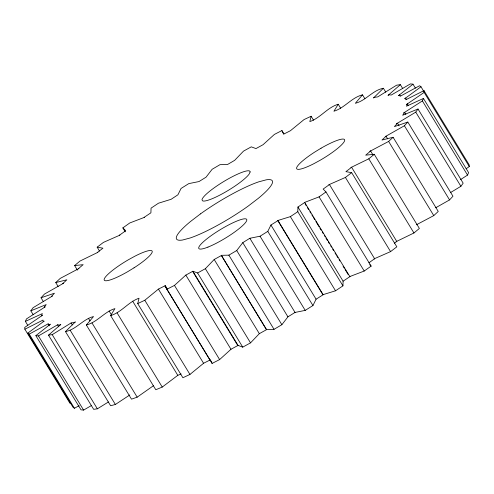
<?xml version="1.0" encoding="UTF-8"?>
<svg xmlns="http://www.w3.org/2000/svg" width="494" height="494" viewBox="0 0 494 494"><rect width="100%" height="100%" fill="white"/><g stroke="black" fill="none" stroke-linecap="round" stroke-linejoin="round"><path stroke-width="0.74" d="M238.059 345.411L230.982 349.27L219.626 359.576L212.105 363.417L210.395 359.83L203.577 363.275L189.955 374.433L182.885 377.737L137.727 303.569L144.798 300.266L158.426 289.107L165.237 285.668L166.953 289.249L174.468 285.409L185.83 275.102L192.901 271.243L238.059 345.411L242.745 347.14L250.526 342.861L259.338 333.66L266.482 329.708L221.331 255.324L228.87 255.157L236.719 250.538L242.776 242.665L249.847 238.275L260.06 236.218L267.785 231.377L270.934 225.029L278.011 220.583L323.162 294.745L316.086 299.197L312.943 305.545L305.218 310.38L295.004 312.443L287.934 316.833L281.876 324.706L274.028 329.325L266.482 329.492L221.331 255.324M297.783 211.685L297.944 207.017L304.724 202.484L349.882 276.646L343.095 281.185L342.941 285.853L335.531 290.793L322.897 294.696L277.739 220.528L290.373 216.625L297.783 211.685L342.941 285.853M137.727 303.569L139.03 298.222C128.397 301.877 121.555 312.35 110.644 315.586L155.795 389.754L162.242 387.068L177.803 375.335L181.107 373.946M125.266 231.822L122.864 227.882L129.78 222.961L144.526 217.317L144.118 217.354L150.905 212.815L151.059 208.147L158.469 203.207L171.103 199.304L177.914 194.803L181.057 188.455L188.782 183.62L198.996 181.557L206.066 177.167L212.124 169.294L219.972 164.675L227.518 164.508L234.675 160.334L243.493 151.133L251.267 146.848L255.954 148.583L263.03 144.723L274.392 134.417L281.907 130.577L283.624 134.158L290.435 130.719L304.063 119.56L311.127 116.257L309.831 121.604C320.458 117.949 327.3 107.482 338.217 104.24L340.613 108.18M408.205 105.284L407.402 103.975L406.488 106.216L423.451 98.442L468.602 172.604L467.54 175.086L460.476 179.637M27.794 325.33L25.398 321.396L26.46 318.914L45.09 306.928L44.182 307.416L46.201 304.582L30.832 310.825L33.228 314.764M405.864 114.386L404.666 112.416L403.752 112.91L422.389 100.918L423.451 98.442M110.644 315.586L114.923 308.602C104.283 311.807 97.275 322.261 86.357 325.003L131.509 399.164L137.178 397.164L153.671 385.573M338.217 104.24L333.932 111.224C344.577 108.025 351.58 97.565 362.503 94.829L364.899 98.769M404.666 112.416L402.641 115.25L418.017 109.007L463.168 183.175L460.902 186.294L450.349 192.679M30.832 310.825L33.092 307.706L52.234 296.134L51.357 296.573L54.439 293.22L41.033 297.771L43.429 301.711M399.084 125.884L397.485 123.259L396.614 123.698L415.75 112.132L418.017 109.007M86.357 325.003L93.514 316.555C83.091 319.05 76.175 329.622 65.467 331.579L110.625 405.747L115.374 404.475L129.829 394.947M362.503 94.829L355.34 103.277C365.764 100.776 372.68 90.211 383.387 88.253L385.783 92.193M397.485 123.259L394.403 126.618L407.816 122.061L452.967 196.229L449.559 199.909L435.677 207.776M41.033 297.771L44.441 294.091L63.615 283.223L62.794 283.593L66.857 279.802L55.748 282.556L58.144 286.495M387.648 138.863L386.049 136.239L385.234 136.61L404.401 125.748L407.816 122.061M192.901 271.243L197.588 272.972L205.368 268.693L214.186 259.492L221.331 255.546M65.467 331.579L75.329 321.878L74.569 322.446L71.111 322.953L52.21 334.654L48.498 335.16L93.65 409.328L97.367 408.822L108.445 401.962M383.387 88.253L373.526 97.954L374.279 97.386L377.737 96.88L396.645 85.178L400.356 84.672L402.752 88.605M386.049 136.239L381.986 140.03L393.094 137.276L438.252 211.444L433.775 215.6L416.38 224.789M55.748 282.556L60.225 278.4L78.954 268.508L78.213 268.804L83.159 264.667L74.619 265.55L77.416 270.144M373.026 154.968L370.63 151.028L369.889 151.331L388.624 141.432L393.094 137.276M48.498 335.16L60.818 324.447L59.984 325.033L57.557 324.824L38.439 335.932L35.852 335.661L81.01 409.829L83.597 410.094L91.507 405.5M400.356 84.672L388.037 95.385L388.864 94.805L391.291 95.015L410.409 83.906L412.996 84.171L415.392 88.111M370.63 151.028L365.69 155.165L374.23 154.282L419.381 228.45L413.953 232.977L396.12 241.652L396.768 241.436L351.611 167.275L350.968 167.491L368.796 158.809L374.23 154.282M74.619 265.55L80.047 261.023L97.874 252.348L97.232 252.564L102.937 248.179L97.176 247.173L99.572 251.113M35.852 335.661L50.332 324.194L49.443 324.78L48.109 323.86L29.251 334.105L27.855 333.067L44.133 321.131L43.213 321.699L43.003 320.093L24.867 329.22L70.025 403.382M412.996 84.171L398.522 95.638L399.405 95.058L400.739 95.972L419.597 85.734L420.993 86.771L423.784 91.365M351.611 167.275L345.911 171.653L351.666 172.659L396.824 246.827L390.575 251.607L374.082 258.862L374.613 258.733L329.461 184.565L328.93 184.694L345.417 177.439L351.666 172.659M394.484 243.19L396.768 241.436M97.176 247.173L103.425 242.393L119.912 235.138L119.381 235.268L125.704 230.754L122.864 227.882M420.993 86.771L404.716 98.707L405.63 98.139L406.432 99.455M329.461 184.565L323.144 189.079L325.978 191.95L371.13 266.118L364.22 271.039L349.474 276.683L349.882 276.646M368.87 262.833L374.613 258.733M304.724 202.484L304.316 202.521L319.062 196.871L325.978 191.95M405.63 98.139L405.846 99.739L423.976 90.618L424.142 92.403L406.476 104.512L407.402 103.975M466.145 168.726L469.3 166.564L469.133 164.786L423.976 90.618M27.855 333.067L73.013 407.235L74.409 408.266L79.12 405.71M25.398 321.396L42.361 313.616L41.44 315.864L42.373 315.326L24.7 327.436L24.867 329.22M369.716 264.679L371.13 266.118M424.142 92.403L469.3 166.564M422.389 100.918L467.54 175.086M415.75 112.132L460.902 186.294M399.405 95.058L400.202 96.367M404.401 125.748L449.559 199.909M388.624 141.432L433.775 215.6M368.796 158.809L413.953 232.977M311.127 116.257L313.529 120.196M345.417 177.439L390.575 251.607M281.907 130.577L283.908 133.855M319.062 196.871L364.22 271.039M305.119 203.831L306.317 205.8M307.515 207.77L308.713 209.74M309.911 211.71L310.714 213.019M311.912 214.989L312.708 216.304M313.511 217.613L314.709 219.583M315.907 221.553L319.105 226.802M319.902 228.117L321.1 230.087M322.298 232.057L323.101 233.366M324.299 235.335L325.095 236.651M325.898 237.96L327.497 240.584M328.294 241.899L329.492 243.869M330.69 245.839L331.493 247.148M332.69 249.118L333.487 250.433M335.086 253.058L335.889 254.373M336.686 255.682L337.884 257.652M339.082 259.622L339.884 260.931M343.077 266.186L344.281 268.156M345.078 269.465L348.276 274.72M297.944 207.017L343.095 281.185M290.373 216.625L335.531 290.793M270.934 225.029L316.086 299.197M267.785 231.377L312.943 305.545M260.06 236.218L305.218 310.38M249.847 238.275L295.134 312.585M242.776 242.665L287.934 316.833M236.719 250.538L281.876 324.706M228.87 255.157L274.028 329.325M214.186 259.492L259.338 333.66M205.368 268.693L250.526 342.861M197.588 272.972L242.745 347.14M192.74 271.558L237.898 345.726M185.83 275.102L230.982 349.27M174.468 285.409L219.626 359.576M165.237 285.668L167.633 289.601M166.953 289.249L212.105 363.417M164.934 286.051L210.092 360.219M158.426 289.107L203.577 363.275M144.798 300.266L189.955 374.433M132.645 301.167L177.803 375.335M117.09 312.9L162.242 387.068M109.125 310.979L111.527 314.913M92.026 322.996L137.178 397.164M88.445 318.297L90.044 320.921M71.111 322.953L72.315 324.922M70.216 330.307L115.374 404.475M57.557 324.824L58.755 326.787M48.109 323.86L49.307 325.83M52.21 334.654L97.367 408.822M38.439 335.932L83.597 410.094M29.251 334.105L74.409 408.266M250.112 171.992L249.186 174.018A28.004 4.952 -31.3 0 1 225.647 191.919A28.004 4.952 -31.3 0 1 202.713 200.922L201.997 199.848A28.004 4.952 -31.3 0 1 226.462 179.921A28.004 4.952 -31.3 0 1 250.112 171.992M200.478 213.883L190.486 221.528A56.013 9.899 -31.3 0 0 182.681 239.991L190.301 237.941A56.013 9.899 -31.3 0 0 248.365 205.955L258.35 198.304A56.013 9.899 -31.3 0 0 266.161 179.847L258.541 181.897A56.013 9.899 -31.3 0 0 200.478 213.883M321.051 148.206L314.814 152.016A28.004 4.952 -31.3 0 0 296.585 168.133A28.004 4.952 -31.3 0 0 314.023 163.607L320.236 160.204A28.004 4.952 -31.3 0 0 344.701 140.277A28.004 4.952 -31.3 0 0 321.051 148.206M134.028 267.822L127.785 271.632A28.004 4.952 -31.3 0 1 104.141 279.561A28.004 4.952 -31.3 0 1 128.607 259.634L134.819 256.232A28.004 4.952 -31.3 0 1 152.251 251.705A28.004 4.952 -31.3 0 1 134.028 267.822M207.955 247.105A28.004 4.952 -31.3 0 0 246.605 220.837A28.004 4.952 -31.3 0 0 213.791 233.816A28.004 4.952 -31.3 0 0 207.955 247.105"/></g></svg>
